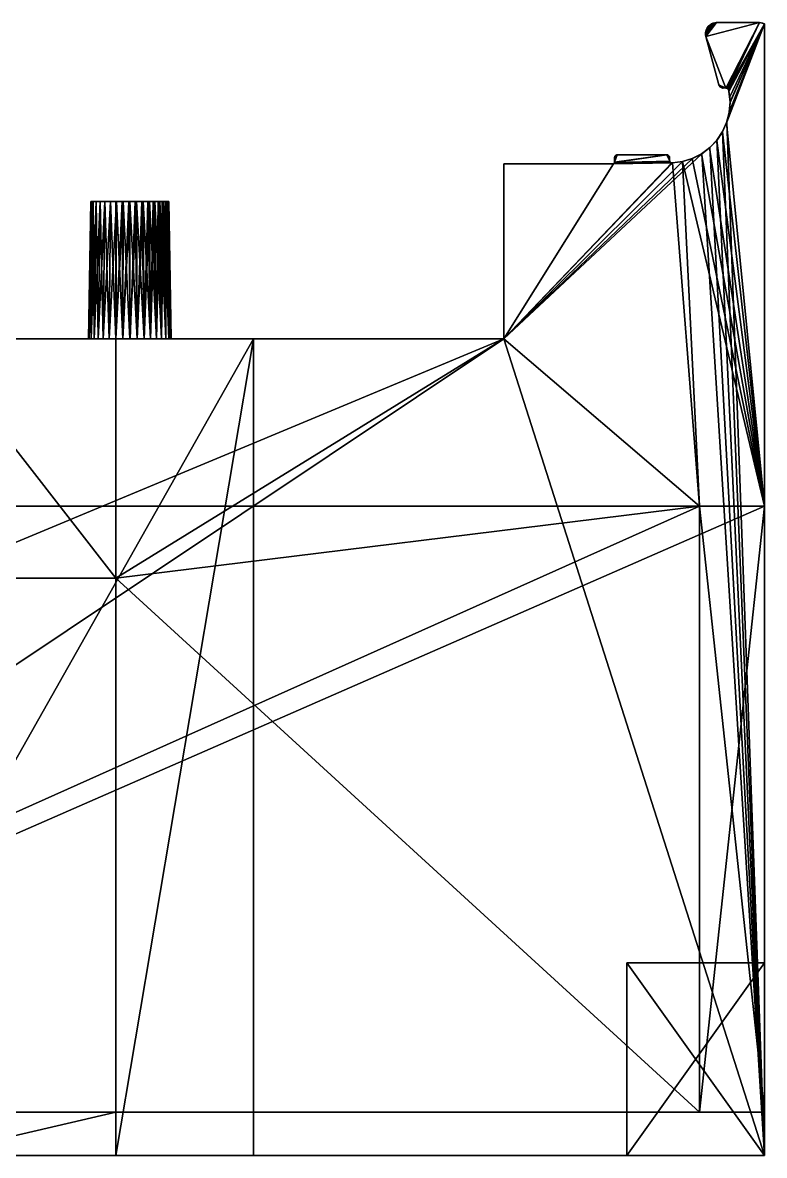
# Model space of a CAD drawing. Extents: x -1.24 to 5.61, y -4.62 to 0.61.
# Drawn here: x 2.18 to 5.61, y -4.62 to 0.61 of the extents above; entities that cross this region are included whole.
import ezdxf

# ---------------------------------------------------------------- set-up
doc = ezdxf.new("R2010")
doc.units = 0
doc.layers.add('base_support', color=254, linetype='CONTINUOUS')

msp = doc.modelspace()

# ---------------------------------------------------------------- meshes
at = {"layer": 'base_support', "color": 254}
mesh = msp.add_polyface(dxfattribs=at)
corners = [(5.310514, -1.6228, -9.206594), (-0.941714, -1.6228, -9.206594), (-1.241714, -1.6228, -9.506594), (-1.241714, -1.6228, -1.495594), (-0.941714, -1.6228, -1.495594), (-0.941714, -4.4228, -1.495594), (1.753398, -1.9558, -1.495594), (-0.0381, -0.850681, -1.495594), (4.406886, -0.850681, -1.495594), (-0.86392, -0.031555, -1.495594), (-1.241714, -4.6228, -9.506594), (-1.241714, 0.605038, -1.495594), (-1.241714, -3.7338, 1.936793), (-1.241714, -4.6228, 0.044406), (-1.241714, -3.7338, 0.044406), (-1.241714, -3.7338, 0.679406), (-1.241714, -3.7338, 2.571793), (-1.241714, 0.605038, 5.111793), (-1.241714, -4.6228, 5.111793), (-0.0381, -0.850681, 5.111793), (4.406886, -0.850681, 5.111793), (-0.952205, 0.004573, 5.111793), (-0.990277, 0.033238, 5.111793), (-1.022925, 0.067957, 5.111793), (-1.049197, 0.107719, 5.111793), (-1.068329, 0.151367, 5.111793), (2.533462, -0.850681, 4.891117), (1.811808, -0.850681, 4.914647), (1.835338, -0.850681, 4.891117), (2.500313, -0.850681, 4.703117), (1.868488, -0.850681, 4.703117), (2.514376, -0.850681, 4.672959), (2.4917, -0.850681, 4.735259), (1.8771, -0.850681, 4.735259), (2.4888, -0.850681, 4.768409), (2.4917, -0.850681, 4.801558), (1.8771, -0.850681, 4.801558), (2.500313, -0.850681, 4.8337), (1.868488, -0.850681, 4.8337), (1.118398, -4.6228, 0.298406), (1.118398, -4.6228, 4.412409), (1.118398, -0.850681, 4.412409), (1.118398, -0.850681, 0.298406), (1.753398, -4.6228, 0.298406), (1.753398, -0.850681, 0.298406), (3.250402, -0.850681, 4.412409), (1.753398, -1.9558, -0.971594), (1.753398, -0.850681, 0.122152), (1.753398, -0.850681, -0.23734), (1.753398, -0.850681, -0.971594), (1.753398, -4.4228, -1.495594), (2.615402, -1.9558, -1.495594), (2.615402, -1.9558, -0.971594), (5.610514, -1.6228, -9.506594), (-0.941714, -4.4228, -9.206594)]
mesh.append_faces([[corners[k] for k in face] for face in [(0, 1, 2), (1, 3, 2), (1, 4, 3), (4, 5, 6), (6, 7, 4), (7, 6, 8), (4, 9, 3), (2, 3, 10), (3, 11, 12), (13, 3, 14), (14, 3, 15), (15, 3, 12), (16, 17, 18), (16, 12, 17), (19, 20, 18), (19, 18, 21), (21, 18, 22), (22, 18, 23), (23, 18, 24), (24, 18, 25), (25, 18, 17), (26, 27, 28), (29, 30, 31), (29, 32, 33), (34, 35, 36), (35, 37, 38), (39, 40, 41), (39, 41, 42), (43, 39, 42), (43, 42, 44), (40, 45, 41), (43, 44, 46), (44, 47, 46), (47, 48, 46), (48, 49, 46), (46, 6, 50), (46, 51, 6), (49, 52, 46), (2, 10, 53), (1, 5, 4), (0, 54, 1)]], dxfattribs={"color": 254})
mesh = msp.add_polyface(dxfattribs=at)
corners = [(5.310514, -1.6228, -1.495594), (5.610514, -1.6228, -1.495594), (5.23272, -0.031555, -1.495594), (5.185903, -0.037783, -1.495594), (4.406886, -0.850681, -1.495594), (2.615402, -1.9558, -1.495594), (5.610514, 0.605038, 5.111793), (5.610514, 0.605038, -1.495594), (5.610514, -3.7338, 1.936793), (5.610514, -4.6228, 5.111793), (5.437129, 0.151367, 5.111793), (5.417997, 0.107719, 5.111793), (5.391725, 0.067957, 5.111793), (5.359078, 0.033238, 5.111793), (5.321005, 0.004573, 5.111793), (2.6797, -0.850681, 4.959309), (2.712849, -0.850681, 4.956408), (4.406886, -0.850681, 5.111793), (2.744992, -0.850681, 4.947796), (2.77515, -0.850681, 4.933733), (2.802408, -0.850681, 4.914647), (2.825938, -0.850681, 4.891117), (2.845024, -0.850681, 4.863859), (2.859087, -0.850681, 4.8337), (2.8677, -0.850681, 4.801558), (3.250402, -0.850681, 4.412409), (2.8706, -0.850681, 4.768409), (2.8677, -0.850681, 4.735259), (3.250402, -0.850681, 0.298406), (2.859087, -0.850681, 4.703117), (2.845024, -0.850681, 4.672959), (2.825938, -0.850681, 4.645701), (2.802408, -0.850681, 4.622171), (2.77515, -0.850681, 4.603084), (2.744992, -0.850681, 4.589021), (2.615402, -0.850681, -0.971594), (1.753398, -0.850681, -0.971594), (2.775649, -0.850681, 0.107442), (2.802776, -0.850681, 0.088335), (2.826185, -0.850681, 0.06482), (2.845168, -0.850681, 0.037607), (2.859153, -0.850681, 0.007517), (2.867716, -0.850681, -0.024539), (2.8706, -0.850681, -0.057594), (2.867716, -0.850681, -0.090649), (2.845168, -0.850681, -0.152794), (2.859153, -0.850681, -0.122705), (2.826185, -0.850681, -0.180007), (1.6891, -0.850681, 4.959309)]
mesh.append_faces([[corners[k] for k in face] for face in [(0, 1, 2), (0, 3, 4), (5, 0, 4), (6, 7, 8), (6, 9, 10), (10, 9, 11), (11, 9, 12), (12, 9, 13), (13, 9, 14), (15, 16, 17), (16, 18, 17), (18, 19, 17), (19, 20, 17), (20, 21, 17), (21, 22, 17), (22, 23, 17), (23, 24, 25), (24, 26, 25), (26, 27, 25), (25, 28, 17), (29, 30, 25), (30, 31, 25), (25, 32, 33), (25, 33, 34), (31, 32, 25), (4, 17, 28), (35, 36, 4), (27, 29, 25), (28, 37, 38), (28, 38, 39), (28, 39, 40), (28, 40, 41), (28, 41, 42), (28, 42, 43), (28, 43, 44), (4, 28, 45), (28, 44, 46), (28, 46, 45), (4, 45, 47), (23, 25, 17), (48, 15, 17), (47, 35, 4)]], dxfattribs={"color": 254})
mesh = msp.add_polyface(dxfattribs=at)
corners = [(5.610514, -1.6228, -1.495594), (5.610514, 0.605038, -1.495594), (5.436145, 0.148524, -1.495594), (5.416754, 0.10546, -1.495594), (5.390385, 0.066277, -1.495594), (5.357794, 0.032095, -1.495594), (5.319911, 0.00389, -1.495594), (5.277819, -0.01753, -1.495594), (5.23272, -0.031555, -1.495594), (5.310514, -1.6228, -1.495594), (5.185903, -0.037783, -1.495594), (5.183851, -0.037715, -1.495594), (4.406886, -0.850681, -1.495594), (4.913926, -0.041911, -1.495594), (4.4069, -0.041911, -1.495594), (4.913926, -0.041911, 5.111793), (4.406886, -0.850681, 5.111793), (4.4069, -0.041911, 5.111793), (5.321005, 0.004573, 5.111793), (5.278615, -0.017205, 5.111793), (5.23314, -0.031462, 5.111793), (5.183851, -0.037715, 5.111793), (5.185903, -0.037783, 5.111793), (2.8706, -0.850681, -0.057594), (2.858879, -0.215681, -0.072715), (2.867716, -0.850681, -0.090649), (2.853811, -0.215681, -0.102531), (2.859153, -0.850681, -0.122705), (2.843817, -0.215681, -0.131075), (2.845168, -0.850681, -0.152794), (2.829181, -0.215681, -0.157541), (2.858879, -0.215681, -0.042472), (2.867716, -0.850681, -0.024539), (2.853811, -0.215681, -0.012657), (2.859153, -0.850681, 0.007517), (2.843817, -0.215681, 0.015887), (2.845168, -0.850681, 0.037607), (2.829181, -0.215681, 0.042353), (2.848672, -0.215681, 4.706908), (2.835425, -0.215681, 4.678501), (2.859087, -0.850681, 4.703117), (2.856784, -0.215681, 4.737184), (2.8677, -0.850681, 4.735259), (2.859516, -0.215681, 4.768409), (2.8706, -0.850681, 4.768409), (2.856784, -0.215681, 4.799633), (2.8677, -0.850681, 4.801558), (2.848672, -0.215681, 4.829909), (2.859087, -0.850681, 4.8337), (2.835425, -0.215681, 4.858317), (2.845024, -0.850681, 4.863859), (2.825938, -0.850681, 4.891117), (2.845024, -0.850681, 4.672959)]
mesh.append_faces([[corners[k] for k in face] for face in [(0, 1, 2), (0, 2, 3), (0, 3, 4), (0, 4, 5), (0, 5, 6), (0, 6, 7), (0, 7, 8), (9, 8, 10), (10, 11, 12), (12, 11, 13), (13, 14, 12), (15, 16, 17), (18, 16, 19), (19, 16, 20), (16, 15, 21), (20, 16, 22), (22, 16, 21), (12, 14, 17), (16, 12, 17), (23, 24, 25), (25, 26, 27), (27, 28, 29), (30, 29, 28), (28, 27, 26), (26, 25, 24), (24, 23, 31), (31, 32, 33), (33, 34, 35), (35, 36, 37), (38, 39, 40), (41, 38, 42), (43, 41, 44), (45, 43, 46), (47, 45, 48), (49, 47, 50), (51, 49, 50), (50, 47, 48), (48, 45, 46), (46, 43, 44), (44, 41, 42), (42, 38, 40), (40, 39, 52)]], dxfattribs={"color": 254})
mesh = msp.add_polyface(dxfattribs=at)
corners = [(5.610514, -1.6228, -7.591594), (5.310514, -1.6228, -9.206594), (5.610514, -1.6228, -9.506594), (5.310514, -1.6228, -7.591594), (5.310514, -4.4228, -9.206594), (5.310514, -4.4228, -7.591594), (5.610514, -4.6228, 5.111793), (5.610514, -4.6228, 2.571793), (4.975514, -4.6228, 2.698793), (4.975514, -4.6228, 1.809793), (5.610514, -4.6228, 1.936793), (5.610514, -4.6228, 0.679406), (4.975514, -4.6228, -0.082594), (5.610514, -4.6228, 0.044406), (5.610514, -4.6228, -9.506594), (5.610514, -4.4228, -7.591594), (5.610514, -1.6228, -2.511594), (5.610514, -4.4228, -2.511594), (5.610514, -1.6228, -1.495594), (5.610514, -3.7338, 1.936793), (5.610514, 0.605038, -1.495594), (5.610514, -3.7338, 0.679406), (5.610514, 0.605038, 5.111793), (5.610514, -3.7338, 2.571793), (5.610514, -3.7338, 0.044406), (4.975514, -3.7338, 0.806406), (4.975514, -3.7338, -0.082594), (4.975514, -3.7338, 2.698793), (4.975514, -3.7338, 1.809793), (5.310514, -1.6228, -2.511594), (5.310514, -1.6228, -1.495594), (5.310514, -4.4228, -2.511594), (5.310514, -4.4228, -1.495594)]
mesh.append_faces([[corners[k] for k in face] for face in [(0, 1, 2), (1, 0, 3), (4, 1, 3), (4, 3, 5), (6, 7, 8), (9, 10, 11), (12, 13, 14), (0, 2, 15), (16, 17, 18), (18, 19, 20), (11, 19, 21), (6, 22, 23), (7, 6, 23), (23, 22, 19), (10, 19, 11), (17, 13, 24), (19, 18, 21), (18, 17, 24), (21, 18, 24), (17, 15, 14), (17, 14, 13), (14, 15, 2), (13, 12, 24), (25, 11, 21), (24, 26, 21), (7, 23, 27), (7, 27, 8), (9, 28, 19), (9, 19, 10), (28, 27, 19), (19, 27, 23), (29, 18, 30), (18, 29, 16), (29, 30, 31), (30, 32, 31), (31, 15, 17), (15, 31, 5), (15, 3, 0), (3, 15, 5), (16, 31, 17), (31, 16, 29)]], dxfattribs={"color": 254})
mesh = msp.add_polyface(dxfattribs=at)
corners = [(5.389705, 0.610434, -1.495594), (5.381281, 0.609731, -1.495594), (5.37309, 0.607641, -1.495594), (5.365359, 0.604221, -1.495594), (5.358303, 0.599566, -1.495594), (5.352116, 0.593806, -1.495594), (5.346969, 0.587099, -1.495594), (5.343007, 0.579632, -1.495594), (5.340337, 0.571611, -1.495594), (5.339035, 0.563259, -1.495594), (5.339135, 0.554806, -1.495594), (5.340636, 0.546486, -1.495594), (5.37309, 0.607641, 5.111793), (5.389705, 0.610434, 5.111793), (5.365359, 0.604221, 5.111793), (5.358303, 0.599566, 5.111793), (5.352116, 0.593806, 5.111793), (5.346969, 0.587099, 5.111793), (5.343007, 0.579632, 5.111793), (5.340337, 0.571611, 5.111793), (5.339035, 0.563259, 5.111793), (5.339135, 0.554806, 5.111793), (5.340636, 0.546486, 5.111793), (5.381281, 0.609731, 5.111793), (5.400523, 0.322985, 5.111793), (5.400523, 0.322985, -1.495594)]
mesh.append_faces([[corners[k] for k in face] for face in [(0, 1, 2), (0, 2, 3), (0, 3, 4), (0, 4, 5), (0, 5, 6), (0, 6, 7), (0, 7, 8), (0, 8, 9), (0, 9, 10), (0, 10, 11), (12, 13, 14), (14, 13, 15), (15, 13, 16), (16, 13, 17), (17, 13, 18), (18, 13, 19), (19, 13, 20), (20, 13, 21), (21, 13, 22), (1, 12, 2), (2, 14, 3), (3, 15, 4), (4, 16, 5), (6, 18, 7), (7, 19, 8), (8, 20, 9), (9, 21, 10), (10, 22, 11), (22, 10, 21), (21, 9, 20), (20, 8, 19), (19, 7, 18), (18, 6, 17), (16, 4, 15), (15, 3, 14), (14, 2, 12), (12, 1, 23), (17, 6, 16), (5, 16, 6), (22, 24, 25), (22, 25, 11)]], dxfattribs={"color": 254})
mesh = msp.add_polyface(dxfattribs=at)
corners = [(5.610514, 0.605038, -1.495594), (5.603296, 0.608012, -1.495594), (5.595703, 0.609825, -1.495594), (5.58792, 0.610434, -1.495594), (5.441277, 0.303502, -1.495594), (5.389705, 0.610434, -1.495594), (5.340636, 0.546486, -1.495594), (5.433106, 0.308144, -1.495594), (5.400523, 0.322985, -1.495594), (5.436064, 0.307036, -1.495594), (5.438811, 0.305475, -1.495594), (5.443403, 0.301165, -1.495594), (5.445134, 0.298523, -1.495594), (5.446427, 0.295641, -1.495594), (5.44725, 0.292591, -1.495594), (5.450809, 0.267055, -1.495594), (5.451998, 0.2413, -1.495594), (5.448007, 0.19424, -1.495594), (5.389705, 0.610434, 5.111793), (5.58792, 0.610434, 5.111793), (5.340636, 0.546486, 5.111793), (5.603296, 0.608012, 5.111793), (5.610514, 0.605038, 5.111793), (5.595703, 0.609825, 5.111793), (5.441277, 0.303502, 5.111793), (5.381281, 0.609731, 5.111793), (5.37309, 0.607641, 5.111793), (5.433106, 0.308144, 5.111793), (5.400523, 0.322985, 5.111793), (5.436064, 0.307036, 5.111793), (5.438811, 0.305475, 5.111793), (5.443403, 0.301165, 5.111793), (5.445134, 0.298523, 5.111793), (5.446427, 0.295641, 5.111793), (5.44725, 0.292591, 5.111793), (5.451972, 0.245168, 5.111793), (5.448565, 0.197632, 5.111793), (5.381281, 0.609731, -1.495594)]
mesh.append_faces([[corners[k] for k in face] for face in [(0, 1, 2), (0, 2, 3), (0, 3, 4), (3, 5, 6), (3, 6, 7), (6, 8, 7), (3, 7, 9), (3, 9, 10), (3, 10, 4), (0, 4, 11), (0, 11, 12), (0, 12, 13), (0, 13, 14), (0, 14, 15), (0, 15, 16), (0, 16, 17), (18, 19, 20), (21, 22, 23), (23, 22, 19), (19, 22, 24), (25, 18, 26), (19, 27, 20), (28, 20, 27), (27, 19, 29), (29, 19, 30), (30, 19, 24), (24, 22, 31), (31, 22, 32), (32, 22, 33), (33, 22, 34), (34, 22, 35), (35, 22, 36), (5, 19, 18), (19, 5, 3), (5, 25, 37), (25, 5, 18), (1, 0, 21), (3, 2, 19), (19, 2, 23), (21, 0, 22), (1, 21, 2), (23, 2, 21)]], dxfattribs={"color": 254})
mesh = msp.add_polyface(dxfattribs=at)
corners = [(5.400523, 0.322985, -1.495594), (5.401653, 0.319844, -1.495594), (5.40329, 0.316935, -1.495594), (5.405388, 0.314338, -1.495594), (5.407888, 0.312127, -1.495594), (5.410722, 0.310362, -1.495594), (5.41381, 0.309093, -1.495594), (5.417065, 0.308355, -1.495594), (5.420398, 0.308169, -1.495594), (5.423716, 0.30854, -1.495594), (5.426854, 0.308906, -1.495594), (5.43001, 0.308772, -1.495594), (5.433106, 0.308144, -1.495594), (5.610514, 0.605038, -1.495594), (5.448007, 0.19424, -1.495594), (5.436145, 0.148524, -1.495594), (5.401653, 0.319844, 5.111793), (5.400523, 0.322985, 5.111793), (5.40329, 0.316935, 5.111793), (5.405388, 0.314338, 5.111793), (5.407888, 0.312127, 5.111793), (5.410722, 0.310362, 5.111793), (5.41381, 0.309093, 5.111793), (5.417065, 0.308355, 5.111793), (5.420398, 0.308169, 5.111793), (5.423716, 0.30854, 5.111793), (5.426854, 0.308906, 5.111793), (5.43001, 0.308772, 5.111793), (5.433106, 0.308144, 5.111793), (5.448565, 0.197632, 5.111793), (5.610514, 0.605038, 5.111793), (5.437129, 0.151367, 5.111793)]
mesh.append_faces([[corners[k] for k in face] for face in [(0, 1, 2), (0, 2, 3), (0, 3, 4), (0, 4, 5), (0, 5, 6), (0, 6, 7), (0, 7, 8), (0, 8, 9), (0, 9, 10), (0, 10, 11), (0, 11, 12), (13, 14, 15), (16, 17, 18), (18, 17, 19), (19, 17, 20), (20, 17, 21), (21, 17, 22), (22, 17, 23), (23, 17, 24), (24, 17, 25), (25, 17, 26), (26, 17, 27), (27, 17, 28), (29, 30, 31), (1, 0, 16), (2, 1, 18), (3, 2, 19), (4, 3, 20), (5, 4, 21), (6, 5, 22), (23, 6, 22), (22, 5, 21), (21, 4, 20), (20, 3, 19), (19, 2, 18), (18, 1, 16), (16, 0, 17), (25, 26, 10), (26, 27, 11), (26, 11, 10), (25, 10, 9)]], dxfattribs={"color": 254})
mesh = msp.add_polyface(dxfattribs=at)
corners = [(5.417065, 0.308355, -1.495594), (5.41381, 0.309093, -1.495594), (5.417065, 0.308355, 5.111793), (5.420398, 0.308169, -1.495594), (5.420398, 0.308169, 5.111793), (5.423716, 0.30854, -1.495594), (5.423716, 0.30854, 5.111793), (5.43001, 0.308772, 5.111793), (5.433106, 0.308144, 5.111793), (5.433106, 0.308144, -1.495594), (5.436064, 0.307036, 5.111793), (5.436064, 0.307036, -1.495594), (5.438811, 0.305475, 5.111793), (5.438811, 0.305475, -1.495594), (5.441277, 0.303502, 5.111793), (5.441277, 0.303502, -1.495594), (5.443403, 0.301165, 5.111793), (5.443403, 0.301165, -1.495594), (5.445134, 0.298523, 5.111793), (5.446427, 0.295641, 5.111793), (5.446427, 0.295641, -1.495594), (5.44725, 0.292591, 5.111793), (5.44725, 0.292591, -1.495594), (5.445134, 0.298523, -1.495594), (5.43001, 0.308772, -1.495594), (5.451972, 0.245168, 5.111793), (5.451998, 0.2413, -1.495594), (5.450809, 0.267055, -1.495594), (5.448565, 0.197632, 5.111793), (5.437129, 0.151367, 5.111793), (5.436145, 0.148524, -1.495594), (5.448007, 0.19424, -1.495594), (5.391725, 0.067957, 5.111793), (5.390385, 0.066277, -1.495594), (5.416754, 0.10546, -1.495594), (5.321005, 0.004573, 5.111793), (5.319911, 0.00389, -1.495594), (5.357794, 0.032095, -1.495594), (5.23314, -0.031462, 5.111793), (5.23272, -0.031555, -1.495594), (5.277819, -0.01753, -1.495594), (5.359078, 0.033238, 5.111793), (5.278615, -0.017205, 5.111793), (5.185903, -0.037783, 5.111793), (5.417997, 0.107719, 5.111793)]
mesh.append_faces([[corners[k] for k in face] for face in [(0, 1, 2), (3, 0, 4), (5, 3, 6), (6, 3, 4), (4, 0, 2), (7, 8, 9), (8, 10, 11), (10, 12, 13), (12, 14, 15), (14, 16, 17), (18, 19, 20), (19, 21, 22), (19, 22, 20), (18, 20, 23), (14, 17, 15), (12, 15, 13), (10, 13, 11), (8, 11, 9), (7, 9, 24), (17, 16, 18), (18, 23, 17), (25, 26, 27), (21, 27, 22), (27, 21, 25), (26, 25, 28), (29, 30, 31), (32, 33, 34), (35, 36, 37), (38, 39, 40), (41, 35, 37), (35, 42, 36), (39, 38, 43), (42, 38, 40), (32, 41, 33), (42, 40, 36), (44, 32, 34), (41, 37, 33), (29, 44, 30), (44, 34, 30), (28, 29, 31), (26, 28, 31)]], dxfattribs={"color": 254})
mesh = msp.add_polyface(dxfattribs=at)
corners = [(5.610514, -1.6228, -9.506594), (5.310514, -1.6228, -9.206594), (-1.241714, -1.6228, -9.506594), (2.615402, -4.4228, -1.495594), (2.615402, -4.6228, -1.495594), (1.753398, -4.6228, -1.495594), (5.310514, -1.6228, -1.495594), (2.615402, -1.9558, -1.495594), (5.310514, -4.4228, -1.495594), (1.753398, -1.9558, -1.495594), (4.406886, -0.850681, -1.495594), (3.250402, -4.6228, 4.412409), (5.610514, -4.6228, 5.111793), (4.975514, -4.6228, 2.698793), (4.975514, -4.6228, 1.809793), (5.610514, -4.6228, 0.679406), (4.975514, -4.6228, 0.806406), (3.250402, -4.6228, 0.298406), (2.615402, -4.6228, 0.298406), (4.975514, -4.6228, -0.082594), (-1.241714, -4.6228, 5.111793), (5.610514, -4.6228, -9.506594), (-1.241714, -4.6228, -9.506594), (2.615402, -0.850681, 0.298406), (3.250402, -0.850681, 0.298406), (4.406886, -0.850681, 5.111793), (5.321005, 0.004573, 5.111793), (3.250402, -0.850681, 4.412409), (1.118398, -4.6228, 4.412409), (2.615402, -1.9558, -0.971594), (1.753398, -1.9558, -0.971594), (5.610514, -3.7338, 0.044406), (4.975514, -3.7338, -0.082594), (4.975514, -3.7338, 0.806406), (5.610514, -3.7338, 0.679406), (4.975514, -3.7338, 2.698793), (4.975514, -3.7338, 1.809793), (-0.941714, -4.4228, -9.206594), (5.310514, -4.4228, -9.206594), (1.753398, -4.4228, -1.495594), (5.310514, -4.4228, -7.591594), (5.310514, -4.4228, -2.511594)]
mesh.append_faces([[corners[k] for k in face] for face in [(0, 1, 2), (3, 4, 5), (6, 7, 8), (7, 3, 8), (9, 7, 10), (11, 12, 13), (14, 15, 16), (17, 4, 18), (14, 17, 13), (14, 16, 17), (16, 19, 17), (20, 12, 11), (11, 13, 17), (21, 22, 4), (17, 19, 4), (19, 21, 4), (23, 24, 18), (24, 17, 18), (20, 25, 12), (12, 25, 26), (11, 17, 24), (11, 24, 27), (28, 11, 27), (18, 29, 23), (29, 18, 3), (7, 29, 3), (18, 4, 3), (30, 29, 7), (31, 19, 32), (19, 16, 32), (32, 16, 33), (16, 15, 33), (34, 32, 33), (13, 35, 36), (13, 36, 14), (0, 22, 21), (37, 1, 38), (3, 39, 40), (8, 3, 41), (41, 3, 40), (40, 37, 38)]], dxfattribs={"color": 254})
mesh = msp.add_polyface(dxfattribs=at)
corners = [(4.931298, 0, -1.495594), (4.929093, -0.000193, -1.495594), (4.926955, -0.000766, -1.495594), (4.924948, -0.001701, -1.495594), (4.923135, -0.002971, -1.495594), (4.92157, -0.004537, -1.495594), (4.9203, -0.00635, -1.495594), (4.919364, -0.008356, -1.495594), (4.918791, -0.010495, -1.495594), (4.918598, -0.0127, -1.495594), (4.918598, -0.03207, -1.495594), (4.91846, -0.03394, -1.495594), (5.159898, 0, -1.495594), (4.918048, -0.035769, -1.495594), (5.174066, -0.031024, -1.495594), (4.917371, -0.037517, -1.495594), (5.175168, -0.032757, -1.495594), (4.916444, -0.039147, -1.495594), (5.176535, -0.034289, -1.495594), (4.915288, -0.040622, -1.495594), (5.17813, -0.035581, -1.495594), (4.913926, -0.041911, -1.495594), (4.931298, 0, 5.111793), (4.918598, -0.03207, 5.111793), (4.929093, -0.000193, 5.111793), (4.926955, -0.000766, 5.111793), (4.924948, -0.001701, 5.111793), (4.923135, -0.002971, 5.111793), (4.92157, -0.004537, 5.111793), (4.9203, -0.00635, 5.111793), (4.91846, -0.03394, 5.111793), (5.159898, 0, 5.111793), (4.918048, -0.035769, 5.111793), (5.174066, -0.031024, 5.111793), (4.917371, -0.037517, 5.111793), (5.175168, -0.032757, 5.111793), (4.916444, -0.039147, 5.111793), (5.176535, -0.034289, 5.111793), (4.913926, -0.041911, 5.111793), (4.915288, -0.040622, 5.111793), (4.919364, -0.008356, 5.111793)]
mesh.append_faces([[corners[k] for k in face] for face in [(0, 1, 2), (0, 2, 3), (0, 3, 4), (0, 4, 5), (0, 5, 6), (0, 6, 7), (0, 7, 8), (0, 8, 9), (0, 9, 10), (0, 10, 11), (12, 11, 13), (14, 13, 15), (16, 15, 17), (18, 17, 19), (20, 19, 21), (22, 23, 24), (24, 23, 25), (25, 23, 26), (26, 23, 27), (27, 23, 28), (28, 23, 29), (23, 22, 30), (30, 31, 32), (32, 33, 34), (34, 35, 36), (37, 38, 39), (36, 37, 39), (0, 24, 1), (1, 25, 2), (2, 26, 3), (3, 27, 4), (4, 28, 5), (5, 29, 6), (6, 40, 7), (40, 6, 29), (29, 5, 28), (28, 4, 27), (27, 3, 26), (26, 2, 25), (25, 1, 24), (24, 0, 22)]], dxfattribs={"color": 254})
mesh = msp.add_polyface(dxfattribs=at)
corners = [(5.159898, 0, -1.495594), (4.931298, 0, -1.495594), (4.91846, -0.03394, -1.495594), (5.183851, -0.037715, -1.495594), (5.181837, -0.037317, -1.495594), (4.913926, -0.041911, -1.495594), (5.179913, -0.036599, -1.495594), (5.17813, -0.035581, -1.495594), (5.176535, -0.034289, -1.495594), (4.915288, -0.040622, -1.495594), (5.175168, -0.032757, -1.495594), (4.916444, -0.039147, -1.495594), (5.174066, -0.031024, -1.495594), (4.917371, -0.037517, -1.495594), (5.173258, -0.029137, -1.495594), (4.918048, -0.035769, -1.495594), (5.172764, -0.027144, -1.495594), (5.164242, -0.000766, -1.495594), (5.168062, -0.002971, -1.495594), (5.166248, -0.001701, -1.495594), (5.162104, -0.000193, -1.495594), (5.183851, -0.037715, 5.111793), (4.913926, -0.041911, 5.111793), (5.181837, -0.037317, 5.111793), (5.179913, -0.036599, 5.111793), (5.17813, -0.035581, 5.111793), (5.176535, -0.034289, 5.111793), (5.172764, -0.027144, 5.111793), (5.173258, -0.029137, 5.111793), (5.162104, -0.000193, 5.111793), (5.168062, -0.002971, 5.111793), (5.166248, -0.001701, 5.111793), (5.164242, -0.000766, 5.111793), (4.918048, -0.035769, 5.111793), (5.159898, 0, 5.111793), (5.174066, -0.031024, 5.111793), (4.931298, 0, 5.111793), (4.91846, -0.03394, 5.111793), (5.175168, -0.032757, 5.111793), (4.917371, -0.037517, 5.111793), (4.916444, -0.039147, 5.111793), (5.170897, -0.00635, -1.495594), (5.169627, -0.004537, 5.111793), (5.169627, -0.004537, -1.495594)]
mesh.append_faces([[corners[k] for k in face] for face in [(0, 1, 2), (3, 4, 5), (4, 6, 5), (6, 7, 5), (7, 8, 9), (8, 10, 11), (10, 12, 13), (12, 14, 15), (14, 16, 17), (16, 18, 19), (16, 19, 17), (14, 17, 20), (14, 20, 0), (14, 0, 15), (21, 22, 23), (23, 22, 24), (24, 22, 25), (25, 22, 26), (27, 28, 29), (30, 27, 31), (31, 27, 32), (32, 27, 29), (28, 33, 34), (29, 28, 34), (28, 35, 33), (36, 34, 37), (35, 38, 39), (38, 26, 40), (41, 42, 43), (18, 31, 19), (19, 32, 17), (17, 29, 20), (20, 34, 0), (34, 20, 29), (29, 17, 32), (32, 19, 31), (31, 18, 30), (30, 18, 42), (43, 42, 18), (34, 36, 1), (34, 1, 0)]], dxfattribs={"color": 254})
mesh = msp.add_polyface(dxfattribs=at)
corners = [(4.9203, -0.00635, 5.111793), (4.918598, -0.03207, 5.111793), (4.919364, -0.008356, 5.111793), (4.918598, -0.0127, 5.111793), (4.918791, -0.010495, 5.111793), (4.913926, -0.041911, 5.111793), (4.4069, -0.041911, 5.111793), (4.4069, -0.041911, -1.495594), (4.913926, -0.041911, -1.495594), (4.919364, -0.008356, -1.495594), (4.918791, -0.010495, -1.495594), (4.918598, -0.0127, -1.495594), (4.918598, -0.03207, -1.495594), (4.91846, -0.03394, -1.495594), (4.91846, -0.03394, 5.111793), (4.918048, -0.035769, -1.495594), (4.918048, -0.035769, 5.111793), (4.917371, -0.037517, -1.495594), (4.917371, -0.037517, 5.111793), (4.916444, -0.039147, -1.495594), (4.916444, -0.039147, 5.111793), (4.915288, -0.040622, -1.495594), (4.915288, -0.040622, 5.111793), (2.6797, -0.215681, 4.588593), (2.710925, -0.215681, 4.945493), (2.6797, -0.215681, 4.948225), (2.648475, -0.215681, 4.945493), (2.618199, -0.215681, 4.93738), (2.589792, -0.215681, 4.924134), (2.564116, -0.215681, 4.906156), (2.541953, -0.215681, 4.883992), (2.523975, -0.215681, 4.858317), (2.510728, -0.215681, 4.829909), (2.502616, -0.215681, 4.799633), (2.499884, -0.215681, 4.768409), (2.502616, -0.215681, 4.737184), (2.510728, -0.215681, 4.706908), (2.523975, -0.215681, 4.678501), (2.541953, -0.215681, 4.652825), (2.564116, -0.215681, 4.630662), (2.589792, -0.215681, 4.612683), (2.618199, -0.215681, 4.599437), (2.648475, -0.215681, 4.591324)]
mesh.append_faces([[corners[k] for k in face] for face in [(0, 1, 2), (2, 1, 3), (4, 2, 3), (5, 6, 7), (5, 7, 8), (9, 4, 10), (10, 3, 11), (3, 10, 4), (4, 9, 2), (3, 1, 12), (3, 12, 11), (13, 1, 14), (15, 14, 16), (17, 16, 18), (19, 18, 20), (21, 20, 22), (8, 22, 5), (22, 8, 21), (20, 21, 19), (18, 19, 17), (16, 17, 15), (14, 15, 13), (1, 13, 12), (23, 24, 25), (23, 25, 26), (23, 26, 27), (23, 27, 28), (23, 28, 29), (23, 29, 30), (23, 30, 31), (23, 31, 32), (23, 32, 33), (23, 33, 34), (23, 34, 35), (23, 35, 36), (23, 36, 37), (23, 37, 38), (23, 38, 39), (23, 39, 40), (23, 40, 41), (23, 41, 42)]], dxfattribs={"color": 254})
mesh = msp.add_polyface(dxfattribs=at)
corners = [(5.172764, -0.027144, -1.495594), (5.172598, -0.025097, -1.495594), (5.170897, -0.00635, -1.495594), (5.172598, -0.0127, -1.495594), (5.172406, -0.010495, -1.495594), (5.171833, -0.008356, -1.495594), (5.169627, -0.004537, -1.495594), (5.168062, -0.002971, -1.495594), (5.172598, -0.025097, 5.111793), (5.172764, -0.027144, 5.111793), (5.168062, -0.002971, 5.111793), (5.172598, -0.0127, 5.111793), (5.172406, -0.010495, 5.111793), (5.171833, -0.008356, 5.111793), (5.170897, -0.00635, 5.111793), (5.169627, -0.004537, 5.111793), (5.185903, -0.037783, 5.111793), (5.185903, -0.037783, -1.495594), (5.23272, -0.031555, -1.495594), (5.183851, -0.037715, 5.111793), (5.183851, -0.037715, -1.495594), (5.181837, -0.037317, 5.111793), (5.181837, -0.037317, -1.495594), (5.179913, -0.036599, 5.111793), (5.179913, -0.036599, -1.495594), (5.17813, -0.035581, 5.111793), (5.17813, -0.035581, -1.495594), (5.176535, -0.034289, 5.111793), (5.176535, -0.034289, -1.495594), (5.175168, -0.032757, 5.111793), (5.175168, -0.032757, -1.495594), (5.174066, -0.031024, 5.111793), (5.174066, -0.031024, -1.495594), (5.173258, -0.029137, 5.111793), (5.173258, -0.029137, -1.495594)]
mesh.append_faces([[corners[k] for k in face] for face in [(0, 1, 2), (1, 3, 4), (1, 4, 5), (1, 5, 2), (0, 2, 6), (0, 6, 7), (8, 9, 10), (11, 8, 12), (12, 8, 13), (13, 8, 14), (14, 8, 15), (15, 8, 10), (16, 17, 18), (16, 19, 20), (19, 21, 22), (21, 23, 24), (23, 25, 26), (25, 27, 28), (27, 29, 30), (29, 31, 32), (31, 33, 34), (33, 9, 0), (9, 8, 1), (9, 1, 0), (33, 0, 34), (31, 34, 32), (29, 32, 30), (27, 30, 28), (25, 28, 26), (23, 26, 24), (21, 24, 22), (19, 22, 20), (16, 20, 17), (8, 11, 3), (8, 3, 1), (3, 12, 4), (4, 13, 5), (5, 14, 2), (15, 2, 14), (14, 5, 13), (13, 4, 12), (12, 3, 11)]], dxfattribs={"color": 254})
mesh = msp.add_polyface(dxfattribs=at)
corners = [(1.811808, -0.850681, 4.914647), (2.533462, -0.850681, 4.891117), (2.556992, -0.850681, 4.914647), (1.593152, -0.850681, 0.107442), (1.623177, -0.850681, 0.121562), (1.753398, -0.850681, 0.298406), (2.500313, -0.850681, 4.8337), (2.514376, -0.850681, 4.863859), (1.854425, -0.850681, 4.863859), (1.835338, -0.850681, 4.891117), (2.4917, -0.850681, 4.735259), (2.4888, -0.850681, 4.768409), (1.88, -0.850681, 4.768409), (2.614408, -0.850681, 4.947796), (1.72225, -0.850681, 4.956408), (1.754392, -0.850681, 4.947796), (2.58425, -0.850681, 4.933733), (1.78455, -0.850681, 4.933733), (1.868488, -0.850681, 4.8337), (2.4917, -0.850681, 4.801558), (1.8771, -0.850681, 4.801558), (1.8771, -0.850681, 4.735259), (2.500313, -0.850681, 4.703117), (1.868488, -0.850681, 4.703117), (2.514376, -0.850681, 4.672959), (1.854425, -0.850681, 4.672959), (2.533462, -0.850681, 4.645701), (1.835338, -0.850681, 4.645701), (2.556992, -0.850681, 4.622171), (1.811808, -0.850681, 4.622171), (2.58425, -0.850681, 4.603084), (1.78455, -0.850681, 4.603084), (2.614408, -0.850681, 4.589021), (1.754392, -0.850681, 4.589021), (2.646551, -0.850681, 4.580409), (1.72225, -0.850681, 4.580409), (4.406886, -0.850681, -1.495594), (1.753398, -0.850681, -0.971594), (-0.0381, -0.850681, -1.495594), (1.753398, -0.850681, -0.23734), (1.721303, -0.850681, -0.245758), (1.688236, -0.850681, -0.248492), (1.655194, -0.850681, -0.245459), (1.623177, -0.850681, -0.23675), (1.593152, -0.850681, -0.222629), (1.566025, -0.850681, -0.203522), (1.542616, -0.850681, -0.180007), (1.655194, -0.850681, 0.130271), (1.688236, -0.850681, 0.133304), (1.721303, -0.850681, 0.130571), (1.753398, -0.850681, 0.122152), (1.118398, -0.850681, 4.412409), (1.6891, -0.850681, 4.959309), (2.646551, -0.850681, 4.956408), (-0.0381, -0.850681, 5.111793), (4.406886, -0.850681, 5.111793), (1.724345, -0.215681, -0.233922), (1.694295, -0.215681, -0.237335), (1.664098, -0.215681, -0.235663), (1.634608, -0.215681, -0.228954), (1.60666, -0.215681, -0.217398), (1.581044, -0.215681, -0.201321), (1.558484, -0.215681, -0.181179)]
mesh.append_faces([[corners[k] for k in face] for face in [(0, 1, 2), (3, 4, 5), (6, 7, 8), (7, 1, 9), (10, 11, 12), (13, 14, 15), (16, 15, 17), (2, 17, 0), (7, 9, 8), (6, 8, 18), (19, 18, 20), (11, 20, 12), (10, 12, 21), (22, 21, 23), (24, 23, 25), (26, 25, 27), (28, 27, 29), (30, 29, 31), (32, 31, 33), (34, 33, 35), (36, 37, 38), (37, 39, 40), (37, 40, 41), (37, 41, 42), (37, 42, 43), (37, 43, 44), (37, 44, 45), (37, 45, 46), (4, 47, 5), (47, 48, 5), (5, 49, 50), (48, 49, 5), (34, 35, 51), (52, 14, 53), (54, 52, 55), (39, 56, 40), (40, 57, 41), (41, 58, 42), (42, 59, 43), (43, 60, 44), (44, 61, 45), (45, 62, 46)]], dxfattribs={"color": 254})
mesh = msp.add_polyface(dxfattribs=at)
corners = [(2.533462, -0.850681, 4.645701), (1.835338, -0.850681, 4.645701), (2.556992, -0.850681, 4.622171), (2.514376, -0.850681, 4.672959), (1.854425, -0.850681, 4.672959), (1.78455, -0.850681, 4.933733), (2.556992, -0.850681, 4.914647), (2.58425, -0.850681, 4.933733), (1.754392, -0.850681, 4.947796), (2.614408, -0.850681, 4.947796), (1.72225, -0.850681, 4.956408), (2.646551, -0.850681, 4.956408), (1.811808, -0.850681, 4.622171), (2.58425, -0.850681, 4.603084), (2.614408, -0.850681, 4.589021), (1.78455, -0.850681, 4.603084), (2.646551, -0.850681, 4.580409), (1.754392, -0.850681, 4.589021), (2.6797, -0.850681, 4.577509), (3.250402, -0.850681, 4.412409), (2.712849, -0.850681, 4.580409), (2.744992, -0.850681, 4.589021), (1.118398, -0.850681, 4.412409), (3.250402, -0.850681, 0.298406), (2.615402, -0.850681, 0.298406), (2.775649, -0.850681, 0.107442), (2.615402, -0.850681, 0.122152), (2.647497, -0.850681, 0.130571), (2.680565, -0.850681, 0.133304), (2.713606, -0.850681, 0.130271), (2.745623, -0.850681, 0.121562), (2.615402, -0.850681, -0.971594), (2.826185, -0.850681, -0.180007), (2.802776, -0.850681, -0.203522), (2.775649, -0.850681, -0.222629), (2.745623, -0.850681, -0.23675), (2.713606, -0.850681, -0.245459), (2.680565, -0.850681, -0.248492), (2.615402, -0.850681, -0.23734), (2.647497, -0.850681, -0.245758), (2.6797, -0.850681, 4.959309), (1.6891, -0.850681, 4.959309), (2.644455, -0.215681, 0.118734), (2.674505, -0.215681, 0.122147), (2.704702, -0.215681, 0.120476), (2.734192, -0.215681, 0.113767), (2.76214, -0.215681, 0.102211), (2.787756, -0.215681, 0.086134), (2.802776, -0.850681, 0.088335), (2.810316, -0.215681, 0.065991), (2.826185, -0.850681, 0.06482), (2.829181, -0.215681, 0.042353), (2.845168, -0.850681, 0.037607), (2.843817, -0.215681, 0.015887), (2.859153, -0.850681, 0.007517), (2.853811, -0.215681, -0.012657), (2.867716, -0.850681, -0.024539), (2.858879, -0.215681, -0.042472), (2.8706, -0.850681, -0.057594), (2.615402, -1.9558, -0.971594), (1.753398, -0.850681, -0.971594)]
mesh.append_faces([[corners[k] for k in face] for face in [(0, 1, 2), (3, 4, 0), (5, 6, 7), (8, 7, 9), (10, 9, 11), (12, 13, 2), (14, 13, 15), (16, 14, 17), (18, 16, 19), (18, 19, 20), (20, 19, 21), (19, 16, 22), (23, 24, 25), (24, 26, 27), (24, 27, 28), (24, 28, 29), (24, 29, 30), (24, 30, 25), (31, 32, 33), (31, 33, 34), (31, 34, 35), (31, 35, 36), (31, 36, 37), (38, 31, 39), (31, 37, 39), (11, 40, 41), (26, 42, 27), (27, 43, 28), (28, 44, 29), (29, 45, 30), (30, 46, 25), (25, 47, 48), (48, 49, 50), (50, 51, 52), (52, 53, 54), (54, 55, 56), (56, 57, 58), (59, 31, 38), (59, 38, 26), (59, 26, 24), (59, 60, 31)]], dxfattribs={"color": 254})
mesh = msp.add_polyface(dxfattribs=at)
corners = [(2.745623, -0.850681, -0.23675), (2.734192, -0.215681, -0.228954), (2.713606, -0.850681, -0.245459), (2.704702, -0.215681, -0.235663), (2.680565, -0.850681, -0.248492), (2.674505, -0.215681, -0.237335), (2.647497, -0.850681, -0.245758), (2.644455, -0.215681, -0.233922), (2.615402, -0.850681, -0.23734), (2.615402, -0.215681, -0.225521), (2.76214, -0.215681, -0.217398), (2.76214, -0.215681, 0.102211), (2.745623, -0.850681, 0.121562), (2.734192, -0.215681, 0.113767), (2.713606, -0.850681, 0.130271), (2.704702, -0.215681, 0.120476), (2.680565, -0.850681, 0.133304), (2.674505, -0.215681, 0.122147), (2.647497, -0.850681, 0.130571), (2.644455, -0.215681, 0.118734), (2.615402, -0.850681, 0.122152), (2.615402, -0.215681, 0.110334), (2.710925, -0.215681, 4.591324), (2.6797, -0.215681, 4.588593), (2.712849, -0.850681, 4.580409), (2.741201, -0.215681, 4.599437), (2.744992, -0.850681, 4.589021), (2.741201, -0.215681, 4.93738), (2.769608, -0.215681, 4.924134), (2.744992, -0.850681, 4.947796), (2.710925, -0.215681, 4.945493), (2.712849, -0.850681, 4.956408), (2.6797, -0.850681, 4.577509), (2.648475, -0.215681, 4.591324), (2.646551, -0.850681, 4.580409), (2.618199, -0.215681, 4.599437), (2.614408, -0.850681, 4.589021), (2.589792, -0.215681, 4.612683), (2.58425, -0.850681, 4.603084), (2.564116, -0.215681, 4.630662), (2.556992, -0.850681, 4.622171), (2.541953, -0.215681, 4.652825), (2.533462, -0.850681, 4.645701), (2.523975, -0.215681, 4.678501), (2.514376, -0.850681, 4.672959), (2.510728, -0.215681, 4.706908), (2.500313, -0.850681, 4.703117), (2.502616, -0.215681, 4.737184), (2.4917, -0.850681, 4.735259), (2.499884, -0.215681, 4.768409), (2.4888, -0.850681, 4.768409), (2.502616, -0.215681, 4.799633), (2.4917, -0.850681, 4.801558), (2.510728, -0.215681, 4.829909), (2.500313, -0.850681, 4.8337), (2.523975, -0.215681, 4.858317), (2.514376, -0.850681, 4.863859), (2.541953, -0.215681, 4.883992), (2.533462, -0.850681, 4.891117), (2.564116, -0.215681, 4.906156), (2.556992, -0.850681, 4.914647), (2.589792, -0.215681, 4.924134), (2.58425, -0.850681, 4.933733), (2.618199, -0.215681, 4.93738), (2.614408, -0.850681, 4.947796), (2.648475, -0.215681, 4.945493), (2.646551, -0.850681, 4.956408), (2.6797, -0.215681, 4.948225), (2.6797, -0.850681, 4.959309)]
mesh.append_faces([[corners[k] for k in face] for face in [(0, 1, 2), (2, 3, 4), (4, 5, 6), (6, 7, 8), (9, 8, 7), (7, 6, 5), (5, 4, 3), (3, 2, 1), (1, 0, 10), (11, 12, 13), (13, 14, 15), (15, 16, 17), (17, 18, 19), (19, 20, 21), (22, 23, 24), (25, 22, 26), (27, 28, 29), (30, 27, 31), (32, 33, 34), (34, 35, 36), (36, 37, 38), (38, 39, 40), (40, 41, 42), (42, 43, 44), (44, 45, 46), (46, 47, 48), (48, 49, 50), (50, 51, 52), (52, 53, 54), (54, 55, 56), (56, 57, 58), (58, 59, 60), (60, 61, 62), (62, 63, 64), (64, 65, 66), (66, 67, 68), (68, 30, 31), (31, 27, 29), (26, 22, 24), (24, 23, 32), (8, 21, 20)]], dxfattribs={"color": 254})
mesh = msp.add_polyface(dxfattribs=at)
corners = [(2.615402, -0.215681, 0.110334), (2.615402, -0.215681, -0.225521), (2.644455, -0.215681, 0.118734), (2.674505, -0.215681, 0.122147), (2.704702, -0.215681, 0.120476), (2.734192, -0.215681, 0.113767), (2.76214, -0.215681, 0.102211), (2.787756, -0.215681, 0.086134), (2.810316, -0.215681, 0.065991), (2.829181, -0.215681, 0.042353), (2.829181, -0.215681, -0.157541), (2.810316, -0.215681, -0.181179), (2.787756, -0.215681, -0.201321), (2.76214, -0.215681, -0.217398), (2.734192, -0.215681, -0.228954), (2.704702, -0.215681, -0.235663), (2.674505, -0.215681, -0.237335), (2.644455, -0.215681, -0.233922), (2.6797, -0.215681, 4.948225), (2.710925, -0.215681, 4.945493), (2.6797, -0.850681, 4.959309), (2.648475, -0.215681, 4.945493), (2.646551, -0.850681, 4.956408), (2.618199, -0.215681, 4.93738), (2.614408, -0.850681, 4.947796), (2.589792, -0.215681, 4.924134), (2.58425, -0.850681, 4.933733), (2.564116, -0.215681, 4.906156), (2.556992, -0.850681, 4.914647), (2.541953, -0.215681, 4.883992), (2.533462, -0.850681, 4.891117), (2.523975, -0.215681, 4.858317), (2.514376, -0.850681, 4.863859), (2.510728, -0.215681, 4.829909), (2.500313, -0.850681, 4.8337), (2.502616, -0.215681, 4.799633), (2.4917, -0.850681, 4.801558), (2.499884, -0.215681, 4.768409), (2.4888, -0.850681, 4.768409), (2.502616, -0.215681, 4.737184), (2.4917, -0.850681, 4.735259), (2.510728, -0.215681, 4.706908), (2.500313, -0.850681, 4.703117), (2.523975, -0.215681, 4.678501), (2.514376, -0.850681, 4.672959), (2.541953, -0.215681, 4.652825), (2.533462, -0.850681, 4.645701), (2.564116, -0.215681, 4.630662), (2.556992, -0.850681, 4.622171), (2.589792, -0.215681, 4.612683), (2.58425, -0.850681, 4.603084), (2.618199, -0.215681, 4.599437), (2.614408, -0.850681, 4.589021), (2.648475, -0.215681, 4.591324), (2.646551, -0.850681, 4.580409), (2.6797, -0.215681, 4.588593), (2.6797, -0.850681, 4.577509), (2.710925, -0.215681, 4.591324), (2.741201, -0.215681, 4.599437), (2.769608, -0.215681, 4.612683), (2.795284, -0.215681, 4.630662), (2.795284, -0.215681, 4.906156), (2.769608, -0.215681, 4.924134), (2.741201, -0.215681, 4.93738), (2.615402, -0.850681, -0.23734)]
mesh.append_faces([[corners[k] for k in face] for face in [(0, 1, 2), (2, 1, 3), (3, 1, 4), (4, 1, 5), (5, 1, 6), (6, 1, 7), (7, 1, 8), (8, 1, 9), (10, 1, 11), (11, 1, 12), (12, 1, 13), (13, 1, 14), (14, 1, 15), (15, 1, 16), (16, 1, 17), (18, 19, 20), (21, 18, 22), (23, 21, 24), (25, 23, 26), (27, 25, 28), (29, 27, 30), (31, 29, 32), (33, 31, 34), (35, 33, 36), (37, 35, 38), (39, 37, 40), (41, 39, 42), (43, 41, 44), (45, 43, 46), (47, 45, 48), (49, 47, 50), (51, 49, 52), (53, 51, 54), (55, 53, 56), (55, 57, 58), (55, 58, 59), (55, 59, 60), (55, 61, 62), (55, 62, 63), (55, 63, 19), (0, 64, 1)]], dxfattribs={"color": 254})
mesh = msp.add_polyface(dxfattribs=at)
corners = [(2.845168, -0.850681, -0.152794), (2.829181, -0.215681, -0.157541), (2.826185, -0.850681, -0.180007), (2.810316, -0.215681, -0.181179), (2.802776, -0.850681, -0.203522), (2.787756, -0.215681, -0.201321), (2.775649, -0.850681, -0.222629), (2.76214, -0.215681, -0.217398), (2.745623, -0.850681, -0.23675), (2.829181, -0.215681, 0.042353), (2.826185, -0.850681, 0.06482), (2.810316, -0.215681, 0.065991), (2.802776, -0.850681, 0.088335), (2.787756, -0.215681, 0.086134), (2.775649, -0.850681, 0.107442), (2.76214, -0.215681, 0.102211), (2.615402, -0.215681, -0.225521), (2.843817, -0.215681, 0.015887), (2.853811, -0.215681, -0.012657), (2.858879, -0.215681, -0.042472), (2.858879, -0.215681, -0.072715), (2.853811, -0.215681, -0.102531), (2.843817, -0.215681, -0.131075), (2.769608, -0.215681, 4.612683), (2.741201, -0.215681, 4.599437), (2.77515, -0.850681, 4.603084), (2.795284, -0.215681, 4.630662), (2.802408, -0.850681, 4.622171), (2.817447, -0.215681, 4.652825), (2.825938, -0.850681, 4.645701), (2.835425, -0.215681, 4.678501), (2.845024, -0.850681, 4.672959), (2.817447, -0.215681, 4.883992), (2.835425, -0.215681, 4.858317), (2.825938, -0.850681, 4.891117), (2.795284, -0.215681, 4.906156), (2.802408, -0.850681, 4.914647), (2.769608, -0.215681, 4.924134), (2.77515, -0.850681, 4.933733), (2.744992, -0.850681, 4.947796), (2.744992, -0.850681, 4.589021), (2.6797, -0.215681, 4.588593), (2.848672, -0.215681, 4.706908), (2.856784, -0.215681, 4.737184), (2.859516, -0.215681, 4.768409), (2.856784, -0.215681, 4.799633), (2.848672, -0.215681, 4.829909)]
mesh.append_faces([[corners[k] for k in face] for face in [(0, 1, 2), (2, 3, 4), (4, 5, 6), (6, 7, 8), (7, 6, 5), (5, 4, 3), (3, 2, 1), (9, 10, 11), (11, 12, 13), (13, 14, 15), (9, 16, 17), (17, 16, 18), (18, 16, 19), (19, 16, 20), (20, 16, 21), (21, 16, 22), (22, 16, 1), (23, 24, 25), (26, 23, 27), (28, 26, 29), (30, 28, 31), (32, 33, 34), (35, 32, 36), (37, 35, 38), (39, 37, 38), (38, 35, 36), (36, 32, 34), (31, 28, 29), (29, 26, 27), (27, 23, 25), (25, 24, 40), (41, 26, 28), (41, 28, 30), (41, 30, 42), (41, 42, 43), (41, 43, 44), (41, 44, 45), (41, 45, 46), (41, 46, 33), (41, 33, 32), (41, 32, 35)]], dxfattribs={"color": 254})
mesh = msp.add_polyface(dxfattribs=at)
corners = [(2.615402, -4.4228, -1.495594), (1.753398, -4.6228, -1.495594), (1.753398, -4.4228, -1.495594), (-0.941714, -4.4228, -1.495594), (1.753398, -1.9558, -1.495594), (-1.241714, -4.6228, -9.506594), (-1.241714, -4.6228, 0.044406), (-0.606714, -4.6228, -0.082594), (-0.606714, -4.6228, 0.806406), (-1.241714, -4.6228, 0.679406), (-1.241714, -4.6228, 1.936793), (-0.606714, -4.6228, 1.809793), (1.118398, -4.6228, 0.298406), (-0.606714, -4.6228, 2.698793), (-1.241714, -4.6228, 2.571793), (-1.241714, -4.6228, 5.111793), (1.118398, -4.6228, 4.412409), (2.615402, -4.6228, -1.495594), (3.250402, -4.6228, 4.412409), (1.753398, -4.6228, 0.298406), (-1.241714, -1.6228, -1.495594), (-1.241714, -3.7338, 0.679406), (-1.241714, -3.7338, 1.936793), (-1.241714, -3.7338, 2.571793), (1.753398, -1.9558, -0.971594), (-1.241714, -3.7338, 0.044406), (-0.606714, -3.7338, -0.082594), (-0.606714, -3.7338, 0.806406), (-0.606714, -3.7338, 2.698793), (-0.606714, -3.7338, 1.809793), (-0.941714, -1.6228, -9.206594), (-0.941714, -4.4228, -9.206594), (5.310514, -4.4228, -7.591594)]
mesh.append_faces([[corners[k] for k in face] for face in [(0, 1, 2), (3, 2, 4), (5, 6, 7), (8, 9, 10), (8, 10, 11), (7, 8, 12), (11, 12, 8), (13, 14, 15), (13, 16, 12), (5, 1, 17), (11, 13, 12), (13, 15, 16), (15, 18, 16), (5, 7, 1), (7, 12, 1), (12, 19, 1), (20, 6, 5), (9, 21, 10), (10, 21, 22), (14, 23, 15), (19, 24, 2), (19, 2, 1), (6, 25, 26), (6, 26, 7), (8, 27, 21), (8, 21, 9), (7, 26, 27), (7, 27, 8), (26, 25, 27), (27, 25, 21), (13, 11, 28), (28, 11, 29), (11, 10, 29), (29, 10, 22), (14, 13, 23), (23, 13, 28), (28, 29, 23), (23, 29, 22), (30, 31, 3), (3, 31, 2), (2, 31, 32)]], dxfattribs={"color": 254})

doc.saveas('drawing.dxf')
